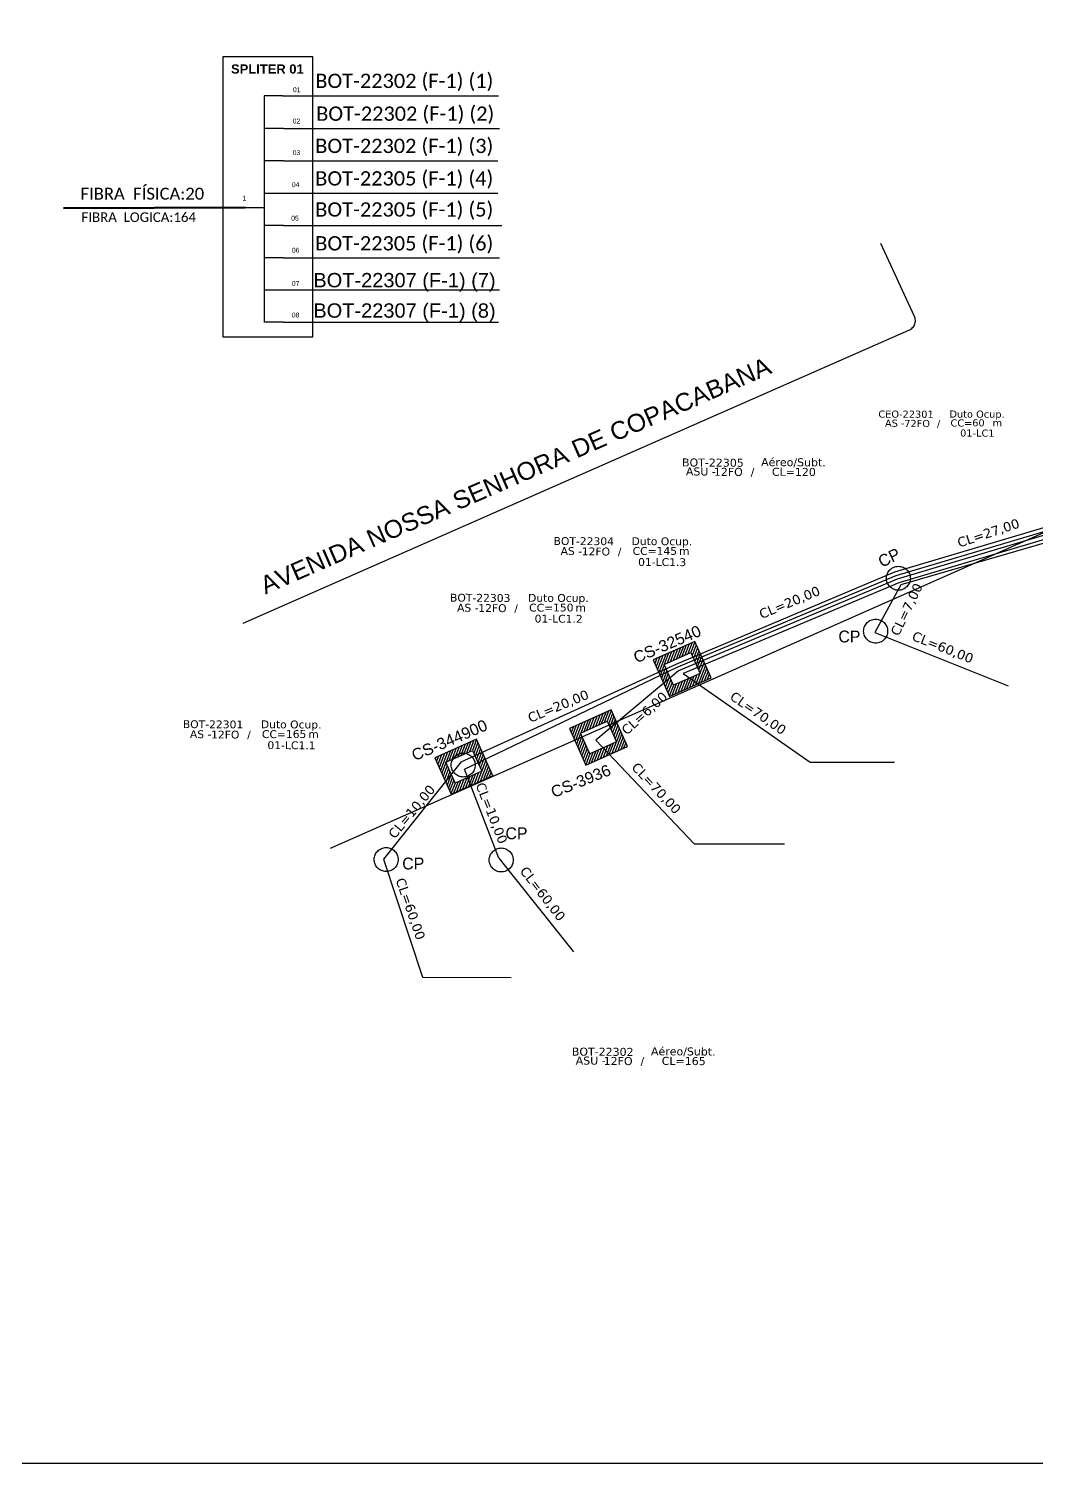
# Model space of a CAD drawing. Header units: millimetres. Extents: x -1286 to -445, y -500 to 94.
# Drawn here: x -973.4 to -761.1, y -499.8 to -197.5 of the extents above; entities that cross this region are included whole.
import ezdxf
from ezdxf.enums import TextEntityAlignment as Align

# ---------------------------------------------------------------- set-up
doc = ezdxf.new("R2010")
doc.units = ezdxf.units.MM
doc.linetypes.add('PHANTOM2', pattern=[1.25, 0.625, -0.125, 0.125, -0.125, 0.125, -0.125])
for name, color, linetype in [('10.0-Cartográfico', 4, 'Continuous'), ('10.1-Caixas Subterrâneas', 5, 'Continuous'), ('CAP_A_INSTALAR', 1, 'Continuous'), ('CELULAS_GPON', 7, 'Continuous'), ('label_cabos', 7, 'Continuous'), ('Legenda', 1, 'Continuous'), ('LOGRADOURO', 5, 'Continuous'), ('texto', 255, 'Continuous'), ('UNIFILAR', 7, 'Continuous')]:
    doc.layers.add(name, color=color, linetype=linetype)
doc.layers.add('EXTRA', color=50, linetype='Continuous', plot=False)
doc.styles.add('ARIAL', font='arial.ttf')
doc.styles.add('siredit', font='verdana.ttf')
doc.linetypes.add('FENCELINE1', pattern='A,0.25,-0.1,[133,ltypeshp.shx,S=0.1,R=0,X=-0.1,Y=0],-0.1,1', length=1.45)

# ---------------------------------------------------------------- blocks, each defined once
blk = doc.blocks.new('MHMZ')
at = {"color": 0, "linetype": 'PHANTOM2'}
blk.add_circle((0, 0), 0.0000101, dxfattribs=at)
blk = doc.blocks.new('*X70')
at = {"color": 0, "linetype": 'Continuous'}
for p, q in [((-1.25, 0.34099), (-0.49099, 1.1)), ((-1.25, 0.517767), (-0.667767, 1.1)), ((-1.25, 0.694544), (-0.844544, 1.1)), ((-1.25, 0.87132), (-1.02132, 1.1)), ((-1.25, 1.048097), (-1.198097, 1.1)), ((-0.789214, 0.625), (-0.314214, 1.1)), ((-0.612437, 0.625), (-0.137437, 1.1)), ((-0.43566, 0.625), (0.03934, 1.1)), ((-0.258883, 0.625), (0.216117, 1.1)), ((-0.082107, 0.625), (0.392893, 1.1)), ((0.09467, 0.625), (0.56967, 1.1)), ((0.271447, 0.625), (0.746447, 1.1)), ((0.448223, 0.625), (0.923223, 1.1)), ((0.625, 0.625), (1.1, 1.1)), ((0.801777, 0.625), (1.25, 1.073223)), ((0.8035, 0.449947), (1.25, 0.896447)), ((-1.25, 0.164214), (-0.8035, 0.610714)), ((-1.25, -0.012563), (-0.8035, 0.433937)), ((-1.25, -0.18934), (-0.8035, 0.25716)), ((-1.25, -0.366117), (-0.8035, 0.080383)), ((0.8035, 0.27317), (1.25, 0.71967)), ((0.8035, 0.096393), (1.25, 0.542893)), ((0.8035, -0.080383), (1.25, 0.366117)), ((0.8035, -0.25716), (1.25, 0.18934)), ((0.8035, -0.433937), (1.25, 0.012563)), ((-1.25, -0.542893), (-0.8035, -0.096393)), ((-1.25, -0.71967), (-0.8035, -0.27317)), ((-1.25, -0.896447), (-0.8035, -0.449947)), ((-1.25, -1.073223), (-0.801777, -0.625)), ((-1.1, -1.1), (-0.625, -0.625)), ((-0.923223, -1.1), (-0.448223, -0.625)), ((-0.746447, -1.1), (-0.271447, -0.625)), ((-0.56967, -1.1), (-0.09467, -0.625)), ((-0.392893, -1.1), (0.082107, -0.625)), ((-0.216117, -1.1), (0.258883, -0.625)), ((-0.03934, -1.1), (0.43566, -0.625)), ((0.137437, -1.1), (0.612437, -0.625)), ((0.314214, -1.1), (0.789214, -0.625)), ((0.49099, -1.1), (1.25, -0.34099)), ((0.667767, -1.1), (1.25, -0.517767)), ((0.8035, -0.610714), (1.25, -0.164214)), ((0.844544, -1.1), (1.25, -0.694544)), ((1.02132, -1.1), (1.25, -0.87132)), ((1.198097, -1.1), (1.25, -1.048097))]:
    blk.add_line(p, q, dxfattribs=at)
blk = doc.blocks.new('MANHOLE_MQ')
at = {"color": 0, "linetype": 'Continuous'}
for p, q in [((0.00000623, 0.00000569), (-0.00000627, 0.00000569)), ((-0.00000627, 0.00000569), (-0.00000627, -0.00000531)), ((0.00000623, -0.00000531), (0.00000623, 0.00000569)), ((-0.00000404, 0.00000331), (0.00000399, 0.00000331)), ((-0.00000404, -0.00000294), (-0.00000404, 0.00000331)), ((0.00000399, 0.00000331), (0.00000399, -0.00000294)), ((0.00000399, -0.00000294), (-0.00000404, -0.00000294)), ((0.00000399, -0.00000294), (0.00000399, -0.00000294)), ((-0.00000627, -0.00000531), (0.00000623, -0.00000531))]:
    blk.add_line(p, q, dxfattribs=at)
at = {"color": 0, "linetype": 'Continuous', "xscale": 5e-06, "yscale": 5e-06, "zscale": 1e-05}
blk.add_blockref('*X70', (-0.00000002, 0.00000019), dxfattribs=at)
blk = doc.blocks.new('Inst CB DT OCUP CFOA-SM-AS-80-TS-24')
at = {"layer": 'label_cabos', "color": 0, "style": 'siredit'}
for tag, flags, p in [('ID_ATIVIDADE', 3, (1.31, 2.67)), ('FATOR', 1, (11.56, 2.55))]:
    blk.add_attdef(tag, text='', height=1, rotation=359.69, dxfattribs=dict(at, flags=flags)).set_placement(p, align=Align.MIDDLE_CENTER)
for tag, p in [('TIPO_CABO', (1.76, 0)), ('DESTINO_CABO', (3.13, 1.26)), ('CABO', (4.69, -0.05)), ('/', (7.71, -0.05)), ('LANCE', (10.91, 0)), ('TIPO_CABO', (13.11, 1.24)), ('UND', (15.96, 0)), ('FID', (13.15, -1.41))]:
    blk.add_attdef(tag, text='', height=1, rotation=359.69, dxfattribs=at).set_placement(p, align=Align.MIDDLE_CENTER)
blk.add_attdef('QTDE', (12.43, -0.47), '', height=1, rotation=359.69, dxfattribs=at)
blk = doc.blocks.new('Inst CB DT OCUP CFOA-SM-AS-80-TS-72')
at = {"layer": 'label_cabos', "color": 0, "style": 'siredit'}
for tag, flags, p in [('ID_ATIVIDADE', 3, (1.31, 2.67)), ('FATOR', 1, (11.56, 2.55))]:
    blk.add_attdef(tag, text='', height=1, rotation=359.69, dxfattribs=dict(at, flags=flags)).set_placement(p, align=Align.MIDDLE_CENTER)
for tag, p in [('TIPO_CABO', (1.76, 0)), ('DESTINO_CABO', (3.13, 1.26)), ('CABO', (4.69, -0.05)), ('/', (7.71, -0.05)), ('LANCE', (10.91, 0)), ('TIPO_CABO', (13.11, 1.24)), ('UND', (15.96, 0)), ('FID', (13.15, -1.41))]:
    blk.add_attdef(tag, text='', height=1, rotation=359.69, dxfattribs=at).set_placement(p, align=Align.MIDDLE_CENTER)
blk.add_attdef('QTDE', (12.43, -0.47), '', height=1, rotation=359.69, dxfattribs=at)
blk = doc.blocks.new('LEGENDA DOS CABOS')
at = {"layer": 'EXTRA', "color": 0, "style": 'siredit'}
for tag, p in [('ID', (4.6, 0.97)), ('XX', (9.03, 0.97))]:
    blk.add_attdef(tag, text='', height=0.48, rotation=359.69, dxfattribs=at).set_placement(p, align=Align.MIDDLE_CENTER)
at = {"layer": 'Legenda', "color": 0, "style": 'siredit'}
for tag, p in [('TIPO_CABO', (1.31, 0)), ('CABO', (4.69, -0.05)), ('/', (6.81, -0.05)), ('METROS', (10.03, -0.05))]:
    blk.add_attdef(tag, text='', height=0.8, rotation=359.69, dxfattribs=at).set_placement(p, align=Align.MIDDLE_CENTER)

msp = doc.modelspace()

# ---------------------------------------------------------------- linework, layer by layer
msp.add_lwpolyline([(-1286.07, -499.81), (-445.07, -499.81), (-445.07, 94.19), (-1286.07, 94.19)], close=True)
at = {"color": 7}
msp.add_lwpolyline([(-932.55, -262.46), (-913.55, -262.46), (-913.55, -203.44), (-932.55, -203.44)], close=True, dxfattribs=at)
at = {"layer": '10.0-Cartográfico'}
for points in [[(-928.27, -322.74), (-787.95, -261.06), (-787.73, -260.95), (-787.51, -260.81), (-787.32, -260.67), (-787.15, -260.49), (-786.98, -260.31), (-786.86, -260.1), (-786.74, -259.9), (-786.67, -259.67), (-786.6, -259.44), (-786.56, -259.22), (-786.56, -258.97), (-786.59, -258.74), (-786.62, -258.5), (-786.69, -258.27), (-786.77, -258.14), (-793.85, -242.75)], [(-757.18, -302.68), (-909.9, -370.25)]]:
    msp.add_lwpolyline(points, dxfattribs=at)
at = {"layer": 'CAP_A_INSTALAR', "color": 7, "linetype": 'FENCELINE1', "ltscale": 4}
for points in [[(-882.3, -352.02), (-836.98, -331.38), (-790.94, -311.93), (-742.04, -297.43), (-740.41, -287.39)], [(-881.61, -353.51), (-836.75, -332.02), (-790.61, -312.7), (-741.51, -298.09), (-740.41, -287.39)], [(-740.41, -287.39), (-740.79, -298.71), (-790.42, -313.49), (-836.51, -332.79), (-853.95, -347.4), (-833.17, -369.25), (-814.18, -369.25)], [(-740.41, -287.39), (-740.02, -299.36), (-790.07, -314.27), (-835.48, -333.36), (-808.78, -352.04), (-790.95, -352.05)], [(-740.41, -287.39), (-739.11, -300.01), (-789.64, -314.67), (-795.15, -324.73), (-767.04, -336.01)], [(-882.3, -352.02), (-898.65, -372.53)], [(-874.37, -372.26), (-881.61, -353.51)], [(-898.65, -372.53), (-890.47, -397.38), (-871.77, -397.47)], [(-874.37, -372.26), (-858.6, -392.05)]]:
    msp.add_lwpolyline(points, dxfattribs=at)
at = {"layer": 'UNIFILAR', "color": 7, "linetype": 'Continuous'}
for p, q in [((-923.79, -211.63), (-923.79, -259.4)), ((-919.92, -211.63), (-923.79, -211.63)), ((-919.72, -218.55), (-923.59, -218.55)), ((-919.72, -225.36), (-923.59, -225.36)), ((-919.72, -232.2), (-923.59, -232.2)), ((-927.8, -235.2), (-923.8, -235.2)), ((-919.72, -238.98), (-923.59, -238.98)), ((-919.72, -245.76), (-923.59, -245.76)), ((-919.72, -252.57), (-923.59, -252.57)), ((-919.72, -259.36), (-923.59, -259.36))]:
    msp.add_line(p, q, dxfattribs=at)
at = {"layer": 'UNIFILAR', "color": 10, "linetype": 'Continuous'}
for p, q in [((-919.92, -211.63), (-874.41, -211.65)), ((-919.72, -218.55), (-874.21, -218.56)), ((-919.72, -225.34), (-874.55, -225.35)), ((-919.72, -232.19), (-874.55, -232.19)), ((-919.72, -238.98), (-873.7, -238.99)), ((-919.73, -245.79), (-874.21, -245.79)), ((-919.72, -252.56), (-874.21, -252.56)), ((-919.72, -259.34), (-874.41, -259.35))]:
    msp.add_line(p, q, dxfattribs=at)
at = {"layer": 'UNIFILAR', "color": 1, "linetype": 'Continuous', "lineweight": 60}
msp.add_line((-927.8, -235.2), (-966.07, -235.33), dxfattribs=at)

# ---------------------------------------------------------------- block references
at = {"layer": '10.1-Caixas Subterrâneas', "xscale": 250000, "yscale": 250000, "zscale": 250000}
for p in [(-790.16, -313.31), (-794.95, -324.45), (-881.86, -352.67), (-898.1, -372.58), (-873.85, -372.67)]:
    msp.add_blockref('MHMZ', p, dxfattribs=at)
at = {"layer": '10.1-Caixas Subterrâneas', "color": 30, "xscale": 767490.1303467796, "yscale": 767490.1303467796, "zscale": 767490.1303467796, "rotation": 204.0747393551156}
for p in [(-835.82, -332.3), (-853.43, -346.75), (-881.82, -352.9)]:
    msp.add_blockref('MANHOLE_MQ', p, dxfattribs=at)
at = {"layer": 'label_cabos'}
ref = msp.add_blockref('Inst CB DT OCUP CFOA-SM-AS-80-TS-72', (-793.24, -280.63), dxfattribs=dict(at, xscale=1.5, yscale=1.5, zscale=1.5, rotation=0.1315642785740555))
ref.add_attrib('DESTINO_CABO', 'CEO-22301', dxfattribs={"color": 0, "height": 1.5, "rotation": 359.8216, "style": 'siredit'}).set_placement((-788.55, -278.73), align=Align.MIDDLE_CENTER)
ref.add_attrib('CABO', '72FO', dxfattribs={"color": 0, "height": 1.5, "rotation": 359.8216, "style": 'siredit'}).set_placement((-786.21, -280.69), align=Align.MIDDLE_CENTER)
ref.add_attrib('TIPO_CABO', 'Duto Ocup.', dxfattribs={"color": 0, "height": 1.5, "rotation": 359.8216, "style": 'siredit'}).set_placement((-773.58, -278.72), align=Align.MIDDLE_CENTER)
ref.add_attrib('/', '/', dxfattribs={"color": 0, "height": 1.5, "rotation": 359.8216, "style": 'siredit'}).set_placement((-781.67, -280.68), align=Align.MIDDLE_CENTER)
ref.add_attrib('TIPO_CABO', 'AS - ', dxfattribs={"color": 0, "height": 1.5, "rotation": 359.8216, "style": 'siredit'}).set_placement((-790.6, -280.63), align=Align.MIDDLE_CENTER)
ref.add_attrib('FID', '01-LC1', dxfattribs={"color": 0, "height": 1.5, "rotation": 359.8216, "style": 'siredit'}).set_placement((-773.52, -282.71), align=Align.MIDDLE_CENTER)
ref.add_attrib('LANCE', 'CC=', dxfattribs={"color": 0, "height": 1.5, "rotation": 359.8216, "style": 'siredit'}).set_placement((-776.88, -280.59), align=Align.MIDDLE_CENTER)
ref.add_attrib('QTDE', '60', (-774.6, -281.3), dxfattribs={"color": 0, "height": 1.5, "rotation": 359.8216, "style": 'siredit'})
ref.add_attrib('UND', 'm', dxfattribs={"color": 0, "height": 1.5, "rotation": 359.8216, "style": 'siredit'}).set_placement((-769.3, -280.57), align=Align.MIDDLE_CENTER)
at = {"layer": 'label_cabos', "color": 0, "lineweight": 0}
ref = msp.add_blockref('LEGENDA DOS CABOS', (-836.4, -291.69), dxfattribs=dict(at, xscale=1.686508489164148, yscale=1.686508489164148, zscale=1.686508489164148))
ref.add_attrib('ID', 'BOT-22305', dxfattribs={"color": 0, "height": 1.687, "rotation": 359.69, "style": 'siredit'}).set_placement((-829.25, -288.94), align=Align.MIDDLE_CENTER)
ref.add_attrib('CABO', '12FO', dxfattribs={"color": 0, "height": 1.687, "rotation": 359.69, "style": 'siredit'}).set_placement((-826, -290.89), align=Align.MIDDLE_CENTER)
ref.add_attrib('METROS', 'CL=120', dxfattribs={"color": 0, "height": 1.687, "rotation": 359.69, "style": 'siredit'}).set_placement((-812.18, -290.89), align=Align.MIDDLE_CENTER)
ref.add_attrib('XX', 'Aéreo/Subt.', dxfattribs={"color": 0, "height": 1.6865, "rotation": 359.69, "style": 'siredit'}).set_placement((-812.27, -288.86), align=Align.MIDDLE_CENTER)
ref.add_attrib('/', '/', dxfattribs={"color": 0, "height": 1.69, "rotation": 359.69, "style": 'siredit'}).set_placement((-820.89, -290.89), align=Align.MIDDLE_CENTER)
ref.add_attrib('TIPO_CABO', 'ASU -', dxfattribs={"color": 0, "height": 1.687, "rotation": 359.69, "style": 'siredit'}).set_placement((-831.78, -290.81), align=Align.MIDDLE_CENTER)
ref = msp.add_blockref('Inst CB DT OCUP CFOA-SM-AS-80-TS-24', (-861.63, -307.57), dxfattribs=dict(at, xscale=1.65, yscale=1.65, zscale=1.65))
ref.add_attrib('DESTINO_CABO', 'BOT-22304', dxfattribs={"color": 0, "height": 1.65, "rotation": 359.69, "style": 'siredit'}).set_placement((-856.46, -305.49), align=Align.MIDDLE_CENTER)
ref.add_attrib('CABO', '12FO', dxfattribs={"color": 0, "height": 1.65, "rotation": 359.69, "style": 'siredit'}).set_placement((-853.9, -307.66), align=Align.MIDDLE_CENTER)
ref.add_attrib('TIPO_CABO', 'Duto Ocup.', dxfattribs={"color": 0, "height": 1.65, "rotation": 359.69, "style": 'siredit'}).set_placement((-840, -305.52), align=Align.MIDDLE_CENTER)
ref.add_attrib('/', '/', dxfattribs={"color": 0, "height": 1.65, "rotation": 359.69, "style": 'siredit'}).set_placement((-848.9, -307.66), align=Align.MIDDLE_CENTER)
ref.add_attrib('TIPO_CABO', 'AS - ', dxfattribs={"color": 0, "height": 1.65, "rotation": 359.69, "style": 'siredit'}).set_placement((-858.72, -307.58), align=Align.MIDDLE_CENTER)
ref.add_attrib('FID', '01-LC1.3', dxfattribs={"color": 0, "height": 1.65, "rotation": 359.69, "style": 'siredit'}).set_placement((-839.94, -309.9), align=Align.MIDDLE_CENTER)
ref.add_attrib('LANCE', 'CC=', dxfattribs={"color": 0, "height": 1.65, "rotation": 359.69, "style": 'siredit'}).set_placement((-843.63, -307.57), align=Align.MIDDLE_CENTER)
ref.add_attrib('QTDE', '145', (-841.12, -308.35), dxfattribs={"color": 0, "height": 1.65, "rotation": 359.69, "style": 'siredit'})
ref.add_attrib('UND', 'm', dxfattribs={"color": 0, "height": 1.65, "rotation": 359.69, "style": 'siredit'}).set_placement((-835.29, -307.57), align=Align.MIDDLE_CENTER)
ref = msp.add_blockref('Inst CB DT OCUP CFOA-SM-AS-80-TS-24', (-883.44, -319.51), dxfattribs=dict(at, xscale=1.65, yscale=1.65, zscale=1.65))
ref.add_attrib('DESTINO_CABO', 'BOT-22303', dxfattribs={"color": 0, "height": 1.65, "rotation": 359.69, "style": 'siredit'}).set_placement((-878.28, -317.43), align=Align.MIDDLE_CENTER)
ref.add_attrib('CABO', '12FO', dxfattribs={"color": 0, "height": 1.65, "rotation": 359.69, "style": 'siredit'}).set_placement((-875.71, -319.6), align=Align.MIDDLE_CENTER)
ref.add_attrib('TIPO_CABO', 'Duto Ocup.', dxfattribs={"color": 0, "height": 1.65, "rotation": 359.69, "style": 'siredit'}).set_placement((-861.81, -317.46), align=Align.MIDDLE_CENTER)
ref.add_attrib('/', '/', dxfattribs={"color": 0, "height": 1.65, "rotation": 359.69, "style": 'siredit'}).set_placement((-870.71, -319.6), align=Align.MIDDLE_CENTER)
ref.add_attrib('TIPO_CABO', 'AS - ', dxfattribs={"color": 0, "height": 1.65, "rotation": 359.69, "style": 'siredit'}).set_placement((-880.54, -319.52), align=Align.MIDDLE_CENTER)
ref.add_attrib('FID', '01-LC1.2', dxfattribs={"color": 0, "height": 1.65, "rotation": 359.69, "style": 'siredit'}).set_placement((-861.75, -321.84), align=Align.MIDDLE_CENTER)
ref.add_attrib('LANCE', 'CC=', dxfattribs={"color": 0, "height": 1.65, "rotation": 359.69, "style": 'siredit'}).set_placement((-865.44, -319.51), align=Align.MIDDLE_CENTER)
ref.add_attrib('QTDE', '150', (-862.94, -320.29), dxfattribs={"color": 0, "height": 1.65, "rotation": 359.69, "style": 'siredit'})
ref.add_attrib('UND', 'm', dxfattribs={"color": 0, "height": 1.65, "rotation": 359.69, "style": 'siredit'}).set_placement((-857.1, -319.51), align=Align.MIDDLE_CENTER)
ref = msp.add_blockref('Inst CB DT OCUP CFOA-SM-AS-80-TS-24', (-939.75, -346.16), dxfattribs=dict(at, xscale=1.65, yscale=1.65, zscale=1.65))
ref.add_attrib('DESTINO_CABO', 'BOT-22301', dxfattribs={"color": 0, "height": 1.65, "rotation": 359.69, "style": 'siredit'}).set_placement((-934.59, -344.08), align=Align.MIDDLE_CENTER)
ref.add_attrib('CABO', '12FO', dxfattribs={"color": 0, "height": 1.65, "rotation": 359.69, "style": 'siredit'}).set_placement((-932.02, -346.25), align=Align.MIDDLE_CENTER)
ref.add_attrib('TIPO_CABO', 'Duto Ocup.', dxfattribs={"color": 0, "height": 1.65, "rotation": 359.69, "style": 'siredit'}).set_placement((-918.12, -344.11), align=Align.MIDDLE_CENTER)
ref.add_attrib('/', '/', dxfattribs={"color": 0, "height": 1.65, "rotation": 359.69, "style": 'siredit'}).set_placement((-927.02, -346.25), align=Align.MIDDLE_CENTER)
ref.add_attrib('TIPO_CABO', 'AS - ', dxfattribs={"color": 0, "height": 1.65, "rotation": 359.69, "style": 'siredit'}).set_placement((-936.84, -346.17), align=Align.MIDDLE_CENTER)
ref.add_attrib('FID', '01-LC1.1', dxfattribs={"color": 0, "height": 1.65, "rotation": 359.69, "style": 'siredit'}).set_placement((-918.06, -348.5), align=Align.MIDDLE_CENTER)
ref.add_attrib('LANCE', 'CC=', dxfattribs={"color": 0, "height": 1.65, "rotation": 359.69, "style": 'siredit'}).set_placement((-921.75, -346.16), align=Align.MIDDLE_CENTER)
ref.add_attrib('QTDE', '165', (-919.24, -346.95), dxfattribs={"color": 0, "height": 1.65, "rotation": 359.69, "style": 'siredit'})
ref.add_attrib('UND', 'm', dxfattribs={"color": 0, "height": 1.65, "rotation": 359.69, "style": 'siredit'}).set_placement((-913.41, -346.16), align=Align.MIDDLE_CENTER)
ref = msp.add_blockref('LEGENDA DOS CABOS', (-859.62, -415.83), dxfattribs=dict(at, xscale=1.686508489164148, yscale=1.686508489164148, zscale=1.686508489164148))
ref.add_attrib('ID', 'BOT-22302', dxfattribs={"color": 0, "height": 1.687, "rotation": 359.69, "style": 'siredit'}).set_placement((-852.47, -413.08), align=Align.MIDDLE_CENTER)
ref.add_attrib('CABO', '12FO', dxfattribs={"color": 0, "height": 1.687, "rotation": 359.69, "style": 'siredit'}).set_placement((-849.22, -415.03), align=Align.MIDDLE_CENTER)
ref.add_attrib('METROS', 'CL=165', dxfattribs={"color": 0, "height": 1.687, "rotation": 359.69, "style": 'siredit'}).set_placement((-835.4, -415.03), align=Align.MIDDLE_CENTER)
ref.add_attrib('XX', 'Aéreo/Subt.', dxfattribs={"color": 0, "height": 1.6865, "rotation": 359.69, "style": 'siredit'}).set_placement((-835.49, -413.01), align=Align.MIDDLE_CENTER)
ref.add_attrib('/', '/', dxfattribs={"color": 0, "height": 1.69, "rotation": 359.69, "style": 'siredit'}).set_placement((-844.11, -415.03), align=Align.MIDDLE_CENTER)
ref.add_attrib('TIPO_CABO', 'ASU -', dxfattribs={"color": 0, "height": 1.687, "rotation": 359.69, "style": 'siredit'}).set_placement((-855, -414.95), align=Align.MIDDLE_CENTER)

# ---------------------------------------------------------------- texts
at = {"layer": '10.1-Caixas Subterrâneas'}
msp.add_text('CP', height=2.5, rotation=26.1012, dxfattribs=at).set_placement((-793.64, -311.11))
at = {"layer": '10.1-Caixas Subterrâneas', "color": 30, "style": 'ARIAL'}
for s, rotation, p in [('CS-32540', 23.1488, (-845.35, -331.25)), ('CS-344900', 23.1488, (-892.1, -351.85)), ('CS-3936', 21.9459, (-862.78, -359.61))]:
    msp.add_text(s, height=2.4, rotation=rotation, dxfattribs=at).set_placement(p)
at = {"layer": '10.1-Caixas Subterrâneas'}
for p in [(-802.8, -326.83), (-872.96, -368.31), (-894.72, -374.67)]:
    msp.add_text('CP', height=2.5, dxfattribs=at).set_placement(p)
at = {"layer": 'CELULAS_GPON', "style": 'siredit'}
for s, rotation, p in [('CL=27,00', 18.4083, (-777.33, -306.85)), ('CL=20,00', 22.5548, (-818.99, -321.92)), ('CL=7,00', 64.3243, (-790.1, -325.65)), ('CL=60,00', 338.3217, (-787.47, -326.26)), ('CL=20,00', 22.5548, (-867.74, -343.78)), ('CL=6,00', 42.1931, (-847.41, -346.47)), ('CL=70,00', 325.202, (-825.86, -338.66)), ('CL=70,00', 313.1663, (-846.54, -353.27)), ('CL=10,00', 291.5605, (-879.29, -356.83)), ('CL=10,00', 50.3892, (-896.3, -368.35)), ('CL=60,00', 307.7641, (-870.05, -375.02)), ('CL=60,00', 289.1554, (-896.14, -376.87))]:
    msp.add_text(s, height=2, rotation=rotation, dxfattribs=at).set_placement(p)
at = {"layer": 'LOGRADOURO', "style": 'ARIAL'}
msp.add_text('AVENIDA NOSSA SENHORA DE COPACABANA', height=3.75, rotation=23.5964, dxfattribs=at).set_placement((-923.57, -316.74))
at = {"layer": 'texto', "color": 10, "linetype": 'Continuous', "style": 'ARIAL'}
for s, p in [('BOT-22307 (F-1) (7)', (-913.45, -252)), ('BOT-22307 (F-1) (8)', (-913.45, -258.4))]:
    msp.add_text(s, height=3.0175, dxfattribs=at).set_placement(p)
at = {"layer": 'texto'}
for s, insert, char_height, width, attachment_point in [('{\\fArial|b1|i0|c0|p34;\\C10;SPLITER 01}', (-923.14, -206.01), 1.9528, 19.008, 5), ('\\pxql;{\\fCalibri|b0|i0|c0|p34;\\C7;BOT-22302 (F-1) (1)}', (-913.04, -206.99), 3.0175, 74.1359, 1), ('\\C7;\\fArial|b0|i0|;\\H1.0273588255048;01 ', (-916.95, -210.38), 1.9528, 3.9163, 5), ('\\pxql;{\\fCalibri|b0|i0|c0|p34;\\C7;BOT-22302 (F-1) (2)}', (-912.85, -213.9), 3.0175, 74.1359, 1), ('\\C7;\\fArial|b0|i0|;\\H1.0273588255048;02 ', (-917.01, -216.98), 1.9528, 4.134, 5), ('\\pxql;{\\fCalibri|b0|i0|c0|p34;\\C7;BOT-22302 (F-1) (3)}', (-913.05, -220.69), 3.0175, 74.1359, 1), ('\\C7;\\fArial|b0|i0|;\\H1.0273588255048;03 ', (-917.01, -223.63), 1.9528, 3.8016, 5), ('\\pxql;{\\fCalibri|b0|i0|c0|p34;\\C7;BOT-22305 (F-1) (4)}', (-913.05, -227.54), 3.0175, 74.1359, 1), ('{\\fCalibri|b0|i0|c0|p34;\\C7;FIBRA  FÍSICA:20}', (-949.49, -232.29), 2.5145, 38.016, 5), ('\\C7;\\fArial|b0|i0|;\\H1.0273588255048;1', (-927.99, -233.2), 1.9528, 1.9343, 5), ('\\C7;\\fArial|b0|i0|;\\H1.0273588255048;04 ', (-917.18, -230.39), 1.9528, 4.134, 5), ('\\pxql;{\\fCalibri|b0|i0|c0|p34;\\C7;BOT-22305 (F-1) (5)}', (-913.05, -234.09), 3.0175, 74.1359, 1), ('{\\fCalibri|b0|i0|c0|p34;\\C7;FIBRA  LOGICA:164}', (-950.25, -237.23), 2.0117, 38.016, 5), ('\\C7;\\fArial|b0|i0|;\\H1.0273588255048;05 ', (-917.32, -237.44), 1.9528, 5.0844, 5), ('\\pxql;{\\fCalibri|b0|i0|c0|p34;\\C7;BOT-22305 (F-1) (6)}', (-913.05, -241.22), 3.0175, 74.1359, 1), ('\\C7;\\fArial|b0|i0|;\\H1.0273588255048;06 ', (-917.18, -244.19), 1.9528, 4.134, 5), ('\\C7;\\fArial|b0|i0|;\\H1.0273588255048;07 ', (-917.18, -251.19), 1.9528, 4.134, 5), ('\\C7;\\fArial|b0|i0|;\\H1.0273588255048;08 ', (-917.18, -257.85), 1.9528, 4.134, 5)]:
    msp.add_mtext(s, dxfattribs=dict(at, insert=insert, char_height=char_height, width=width, attachment_point=attachment_point))

doc.saveas('drawing.dxf')
